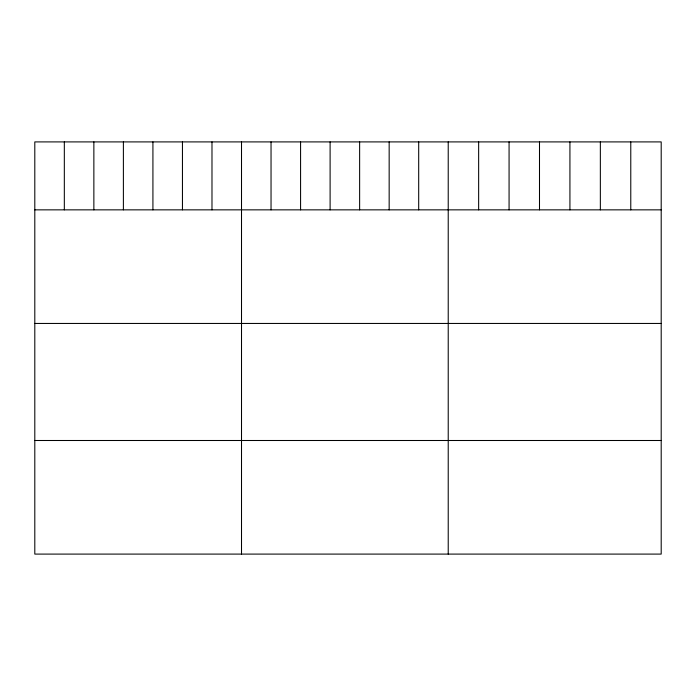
<?xml version="1.0" encoding="UTF-8"?>
<svg xmlns="http://www.w3.org/2000/svg" width="696" height="696" viewBox="0 0 696 696"><rect width="100%" height="100%" fill="white"/><g stroke="black" fill="none" stroke-linecap="round" stroke-linejoin="round"><path stroke-width="1.04" d="M661.2 209.853L661.2 554.094L34.8 554.094L34.8 141.906L661.2 141.906L661.2 209.853L34.8 209.853M34.8 323.449L661.2 323.449M34.8 440.498L661.2 440.498M630.776 141.906L630.776 209.853M600.352 141.906L600.352 209.853M569.928 141.906L569.928 209.853M539.496 141.906L539.496 209.853M509.072 141.906L509.072 209.853M478.648 141.906L478.648 209.853M448.224 141.906L448.224 554.094M418.696 141.906L418.696 209.853M389.16 141.906L389.16 209.853M359.632 141.906L359.632 209.853M330.104 141.906L330.104 209.853M300.576 141.906L300.576 209.853M271.04 141.906L271.04 209.853M241.512 141.906L241.512 554.094M211.984 141.906L211.984 209.853M182.448 141.906L182.448 209.853M152.92 141.906L152.92 209.853M123.392 141.906L123.392 209.853M93.864 141.906L93.864 209.853M64.328 141.906L64.328 209.853"/></g></svg>
